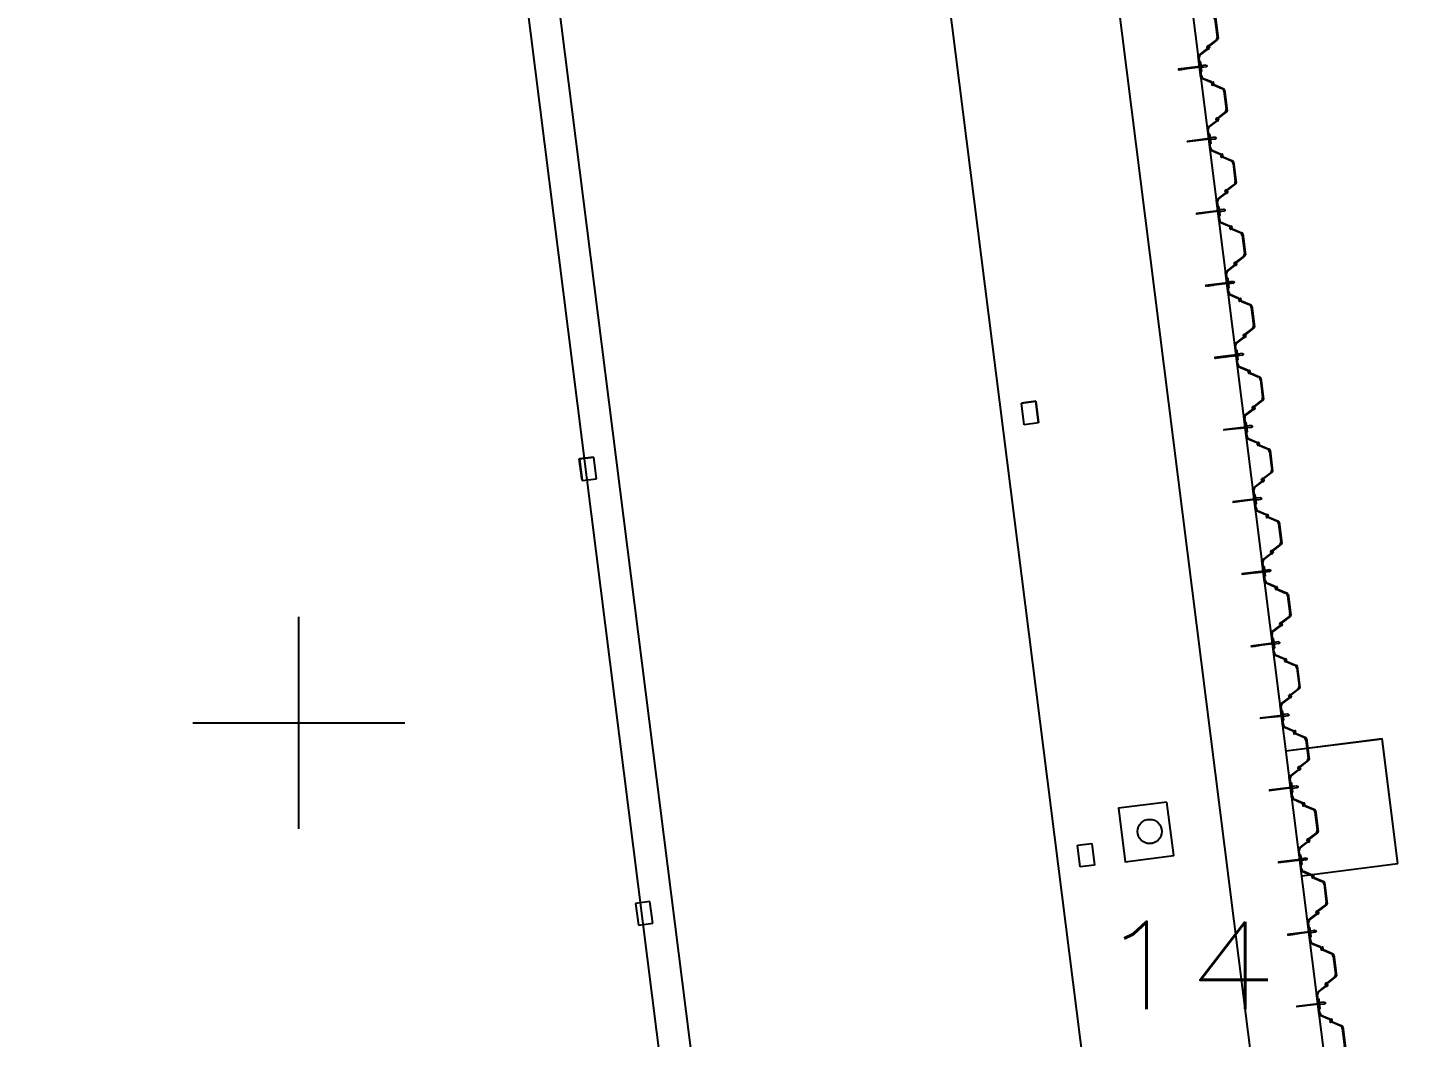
# Model space of a CAD drawing. Header units: inches. Extents: x 2621776591 to 2623670951, y 363331607 to 364354604.
# Drawn here: x 2622151127 to 2622179921, y 364005227 to 364026062 of the extents above; entities that cross this region are included whole.
import ezdxf

# ---------------------------------------------------------------- set-up
doc = ezdxf.new("R2010")
doc.units = ezdxf.units.IN
doc.header["$MEASUREMENT"] = 0
doc.linetypes.add('ACAD_ISO10W100', pattern=[18, 12, -3, 0, -3])
for name, color, linetype in [('ANCHOR POINT', 7, 'Continuous'), ('BOLLARD', 1, 'Continuous'), ('Bollard Nos.', 7, 'Continuous'), ('DIM', 8, 'Continuous'), ('FENDER', 1, 'Continuous'), ('PIER', 7, 'Continuous'), ('SHEETPILE', 9, 'Continuous'), ('TEXT2', 1, 'Continuous')]:
    doc.layers.add(name, color=color, linetype=linetype)
doc.styles.add('ROMANS', font='romans')
pattern_1 = [(345, (493164.883786, 2793723.2724025), (0.0024652514046, 0.009200443495403), [])]

# ---------------------------------------------------------------- blocks, each defined once
blk = doc.blocks.new('AU25D')
at = {"color": 7}
for p, q in [((-18, 10), (-18, 3)), ((-8, 10), (-8, 8)), ((7, -7), (-7, 6)), ((-6, 22), (18, 22)), ((-5, 12), (15, 12)), ((23, -18), (20, 8)), ((32, -14), (30, 12)), ((718, -14), (720, 12)), ((727, -18), (730, 8)), ((756, 22), (732, 22)), ((755, 12), (735, 12)), ((757, 7), (743, -6)), ((743, -7), (757, 6)), ((750, 10), (755, 10)), ((758, 10), (758, 8)), ((768, 10), (768, 3)), ((773, 18), (770, -8)), ((776, 28), (884, 213)), ((782, 14), (780, -12)), ((786, 24), (873, 174)), ((906, 225), (1344, 225)), ((938, 210), (1312, 210)), ((1474, 28), (1366, 213)), ((1464, 24), (1377, 174)), ((1468, 14), (1470, -12)), ((1477, 18), (1480, -8)), ((1493, 7), (1507, -6)), ((1500, 10), (1495, 10)), ((0, -10), (5, -10)), ((26, -28), (134, -213)), ((36, -24), (123, -174)), ((594, -225), (156, -225)), ((562, -210), (188, -210)), ((724, -28), (616, -213)), ((714, -24), (627, -174)), ((732, -10), (732, -3)), ((742, -10), (742, -8)), ((744, -22), (768, -22)), ((750, -10), (745, -10)), ((745, -12), (765, -12)), ((1506, -22), (1482, -22)), ((1505, -12), (1485, -12)), ((1508, -10), (1508, -8)), ((1518, -10), (1518, -3))]:
    blk.add_line(p, q, dxfattribs=at)
at = {"color": 4, "linetype": 'ACAD_ISO10W100'}
for p, q in [((5, 0), (-5, 0)), ((0, 5), (0, -5)), ((755, 0), (745, 0)), ((750, 5), (750, -5)), ((750, 5), (750, -5)), ((750, -5), (750, 5)), ((1495, 0), (1505, 0)), ((1500, -5), (1500, 5))]:
    blk.add_line(p, q, dxfattribs=at)
at = {"color": 7}
for centre, radius, start, end in [((-6, 10), 12, 90, 180), ((-8, 3), 10, 180, 220.5383), ((-5, 10), 3, 90, 180), ((-5, 8), 3, 180, 228), ((15, 8), 5, 5.711, 90), ((18, 10), 12, 5.711, 90), ((732, 10), 12, 90, 174.289), ((735, 8), 5, 90, 174.289), ((742, -3), 10, 139.4617, 180), ((750, -10), 20, 90, 139.4617), ((755, 10), 3, 0, 90), ((755, 8), 2.13, 312, 90), ((756, 10), 12, 0, 90), ((755, 8), 3, 312, 0), ((758, 3), 10, 319.4617, 0), ((798, 16), 25, 149.5537, 174.289), ((807, 12), 25, 149.5537, 174.289), ((938, 135), 75, 90, 149.5537), ((906, 200), 25, 90, 149.5537), ((1312, 135), 75, 30.4463, 90), ((1344, 200), 25, 30.4463, 90), ((1443, 12), 25, 5.711, 30.4463), ((1452, 16), 25, 5.711, 30.4463), ((1495, 8), 2.13, 90, 228), ((1500, -10), 20, 40.5383, 90), ((1508, -3), 10, 0, 40.5383), ((0, 10), 20, 220.5383, 270), ((5, -8), 2.13, 270, 48), ((48, -16), 25, 185.711, 210.4463), ((57, -12), 25, 185.711, 210.4463), ((188, -135), 75, 210.4463, 270), ((156, -200), 25, 210.4463, 270), ((562, -135), 75, 270, 329.5537), ((594, -200), 25, 270, 329.5537), ((693, -12), 25, 329.5537, 354.289), ((702, -16), 25, 329.5537, 354.289), ((744, -10), 12, 180, 270), ((745, -8), 3, 132, 180), ((745, -10), 3, 180, 270), ((745, -8), 2.13, 132, 270), ((750, 10), 20, 270, 319.4617), ((765, -8), 5, 270, 354.289), ((768, -10), 12, 270, 354.289), ((1482, -10), 12, 185.711, 270), ((1485, -8), 5, 185.711, 270), ((1505, -10), 3, 270, 0), ((1506, -10), 12, 270, 0), ((1505, -8), 3, 0, 48)]:
    blk.add_arc(centre, radius, start, end, dxfattribs=at)
blk = doc.blocks.new('A$C571E2E11')
at = {"lineweight": 0}
h = blk.add_hatch(dxfattribs=at)
h.set_pattern_fill('ANSI31', color=9, scale=0.003, angle=300, style=0)
h.set_pattern_definition(pattern_1)
h.paths.add_polyline_path([(0.272, 0.386), (0.251, 0.399), (0, 0.014), (0.021, 0)])
h = blk.add_hatch(dxfattribs=at)
h.set_pattern_fill('ANSI31', color=9, scale=0.003, angle=300, style=0)
h.set_pattern_definition(pattern_1)
h.paths.add_polyline_path([(0.348, 0.503), (0.327, 0.517), (0.316, 0.5), (0.337, 0.486)])
at = {"color": 9, "lineweight": 0}
for points in [[(0.251, 0.399), (0, 0.014)], [(0.272, 0.386), (0.021, 0)], [(0.188, 0.464), (0.177, 0.447)], [(0.177, 0.447), (0.345, 0.338)], [(0.188, 0.464), (0.262, 0.416)], [(0.306, 0.507), (0.251, 0.423)], [(0.316, 0.5), (0.262, 0.416)], [(0.262, 0.416), (0.356, 0.355)], [(0.337, 0.486), (0.283, 0.402)], [(0.348, 0.479), (0.293, 0.396)], [(0.306, 0.507), (0.348, 0.479)], [(0.327, 0.517), (0.316, 0.5)], [(0.327, 0.517), (0.348, 0.503)], [(0.348, 0.503), (0.337, 0.486)], [(0.356, 0.355), (0.345, 0.338)], [(0, 0.014), (0.021, 0)]]:
    blk.add_lwpolyline(points, dxfattribs=at)
for centre, start, end in [((0.309, 0.488), 61.3563, 134.13), ((0.329, 0.475), 339.8269, 52.6006)]:
    blk.add_arc(centre, 0.0139, start, end, dxfattribs=at)
blk = doc.blocks.new('SHEETPILE')
at = {"color": 9, "xscale": 0.0009999999659256785, "yscale": 0.0009999999659256785, "zscale": 0.0009999999659256785, "rotation": 326.9660295775478}
for p in [(140.317, -90.973), (141.575, -91.791), (142.832, -92.609), (144.09, -93.426), (145.347, -94.244), (146.605, -95.062), (147.862, -95.879), (149.12, -96.697), (150.377, -97.515), (151.635, -98.333), (152.892, -99.15), (154.15, -99.968), (155.407, -100.786), (156.665, -101.603), (157.923, -102.421)]:
    blk.add_blockref('AU25D', p, dxfattribs=at)
at = {"color": 9, "lineweight": 30, "rotation": 359.9875883989228}
for p in [(141.513, -92.564, 0), (142.771, -93.382, 0), (144.028, -94.2, 0), (145.286, -95.017, 0), (146.543, -95.835, 0), (147.801, -96.653, 0), (149.058, -97.47, 0), (150.316, -98.288, 0), (151.573, -99.106, 0), (152.831, -99.924, 0), (154.088, -100.741, 0), (155.346, -101.559, 0), (156.606, -102.379, 0), (157.861, -103.194, 0)]:
    blk.add_blockref('A$C571E2E11', p, dxfattribs=at)
blk = doc.blocks.new('A$C6b66f7a2')
at = {"layer": 'BOLLARD'}
blk.add_lwpolyline([(2622174634, 364010079), (2622173632, 364009953), (2622173772, 364008847), (2622174774, 364008973)], close=True, dxfattribs=at)
blk.add_circle((2622174278, 364009472), 250, dxfattribs=at)
at = {"layer": 'FENDER'}
for p, q in [((2622177091, 364011138), (2622179075, 364011388)), ((2622179401, 364008809), (2622179075, 364011388)), ((2622177417, 364008558), (2622179401, 364008809))]:
    blk.add_line(p, q, dxfattribs=at)
at = {"layer": 'Bollard Nos.', "style": 'ROMANS', "width": 1.2}
blk.add_text('14', height=1800, dxfattribs=at).set_placement((2622173197, 364005807))
blk = doc.blocks.new('A$Cfe87a000')
h = blk.add_hatch()
h.set_pattern_fill('CROSS', color=190, scale=35000)
h.set_pattern_definition([(0, (-2621685475, -364093291), (8750, 8750), [4375, -13125]), (90, (-2621683288, -364095478.5), (-8750, 8750), [4375, -13125])])
h.paths.add_polyline_path([(0, 0), (-30586, -3867), (-13078, -140353), (-8315, -149578), (-6733, -162482), (-8967, -172401), (3518, -269734, 0.302123), (7001, -273750), (33332, -264064)])
at = {"color": 190}
blk.add_line((0, 0), (33332, -264064), dxfattribs=at)

msp = doc.modelspace()

# ---------------------------------------------------------------- linework, layer by layer
at = {"layer": 'ANCHOR POINT'}
for p, q in [((2622171631.1, 364018316), (2622171928.7, 364018353.6)), ((2622171687.5, 364017869.5), (2622171631.1, 364018316)), ((2622171929.6, 364018353.8), (2622171631.9, 364018316.2)), ((2622171688.4, 364017869.7), (2622171631.9, 364018316.2)), ((2622171928.7, 364018353.6), (2622171985.2, 364017907.2)), ((2622171986, 364017907.3), (2622171929.6, 364018353.8)), ((2622171985.2, 364017907.2), (2622171687.5, 364017869.5)), ((2622171986, 364017907.3), (2622171688.4, 364017869.7)), ((2622162506.4, 364017162.3), (2622162804, 364017199.9)), ((2622162562.8, 364016715.8), (2622162506.4, 364017162.3)), ((2622162804.9, 364017200), (2622162507.2, 364017162.3)), ((2622162507.2, 364017162.3), (2622162563.7, 364016715.9)), ((2622162860.4, 364016753.5), (2622162804, 364017199.9)), ((2622162861.3, 364016753.5), (2622162804.9, 364017200)), ((2622162562.8, 364016715.8), (2622162860.4, 364016753.5)), ((2622162563.7, 364016715.9), (2622162861.3, 364016753.5)), ((2622172785.2, 364009188.7), (2622173082.8, 364009226.3)), ((2622172841.7, 364008742.2), (2622172785.2, 364009188.7)), ((2622173082.8, 364009226.3), (2622173139.3, 364008779.9)), ((2622173139.3, 364008779.9), (2622172841.7, 364008742.2)), ((2622163964.1, 364008024.5), (2622163666.9, 364007983.7)), ((2622163666.9, 364007983.7), (2622163728.2, 364007537.9)), ((2622164025.4, 364007578.7), (2622163964.1, 364008024.5)), ((2622163728.2, 364007537.9), (2622164025.4, 364007578.7))]:
    msp.add_line(p, q, dxfattribs=at)
at = {"layer": 'FENDER'}
for p, q in [((2622177091.1, 364011137.9), (2622179075.4, 364011388.3)), ((2622179401, 364008808.8), (2622179075.4, 364011388.3)), ((2622177416.7, 364008558.4), (2622179401, 364008808.8))]:
    msp.add_line(p, q, dxfattribs=at)
at = {"layer": 'PIER'}
for p, q in [((2622237748.7, 363530591), (2622154132, 364193027.6)), ((2622236260.4, 363530403.2), (2622152831.8, 364191349.6))]:
    msp.add_line(p, q, dxfattribs=at)
at = {"layer": 'TEXT2'}
for p, q in [((2622151194.8, 364176374.2), (2622226613.1, 363579913.6)), ((2622143258, 364175370.6), (2622218676.3, 363578910))]:
    msp.add_line(p, q, dxfattribs=at)

# ---------------------------------------------------------------- block references
at = {"color": 190}
msp.add_blockref('A$Cfe87a000', (2622142902.7, 364173278.9), dxfattribs=at)
at = {"layer": 'DIM'}
msp.add_blockref('A$C6b66f7a2', (0, 0), dxfattribs=at)
at = {"layer": 'SHEETPILE', "color": 10, "linetype": 'Continuous', "xscale": 999.9999629246952, "yscale": 999.99999995941, "zscale": 999.9999999999998, "rotation": 310.2281254504237}
msp.add_blockref('SHEETPILE', (2622154132, 364193027.6, 0), dxfattribs=at)

doc.saveas('drawing.dxf')
